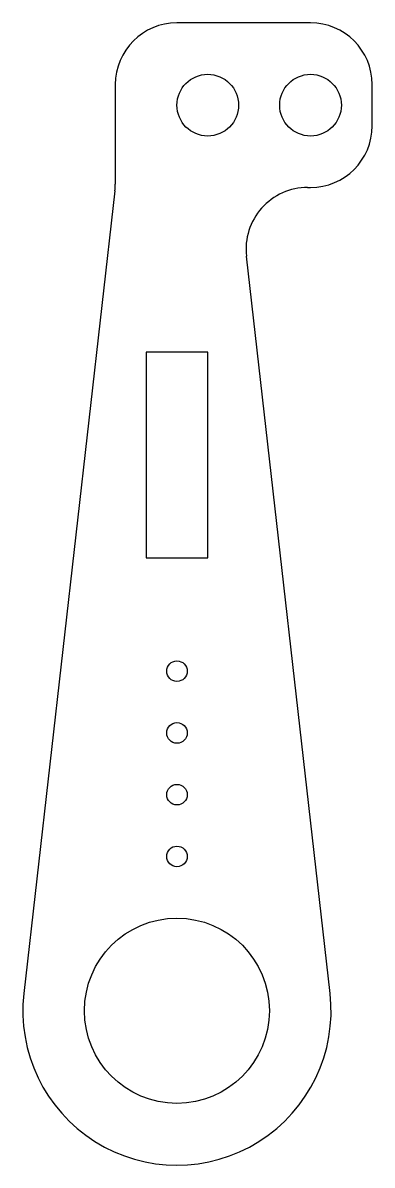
# Model space of a CAD drawing. Header units: millimetres. Extents: x -7.5 to 9.5, y -7.5 to 48.
import ezdxf

# ---------------------------------------------------------------- set-up
doc = ezdxf.new("R2010")
doc.units = ezdxf.units.MM

msp = doc.modelspace()

# ---------------------------------------------------------------- linework, layer by layer
at = {"color": 7, "linetype": 'Continuous', "lineweight": 25}
for p, q in [((6.5, 48), (0, 48)), ((-3, 45), (-3, 40.17)), ((9.5, 43), (9.5, 45)), ((6.36, 40), (6.5, 40)), ((-3.019, 39.831), (-7.452, 0.847)), ((7.452, 0.847), (3.38, 36.661)), ((-1.5, 32), (-1.5, 22)), ((1.5, 32), (-1.5, 32)), ((1.5, 22), (1.5, 32)), ((-1.5, 22), (1.5, 22))]:
    msp.add_line(p, q, dxfattribs=at)
for centre, radius in [((1.5, 44), 1.5), ((6.5, 44), 1.5), ((0, 16.5), 0.5), ((0, 13.5), 0.5), ((0, 10.5), 0.5), ((0, 7.5), 0.5), ((0, 0), 4.5)]:
    msp.add_circle(centre, radius, dxfattribs=at)
for centre, radius, start, end in [((0, 45), 3, 90, 180), ((6.5, 45), 3, 0, 90), ((6.5, 43), 3, 270, 0), ((-6, 40.17), 3, 353.5129, 0), ((6.36, 37), 3, 90, 186.4871), ((0, 0), 7.5, 173.5129, 6.4871)]:
    msp.add_arc(centre, radius, start, end, dxfattribs=at)

doc.saveas('drawing.dxf')
